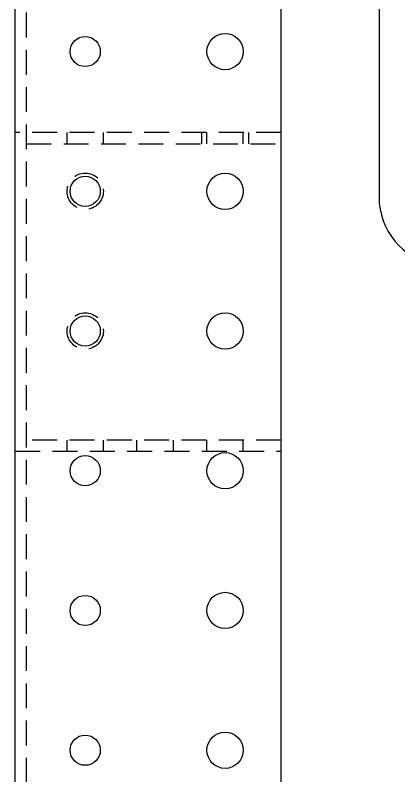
# Model space of a CAD drawing. Header units: millimetres. Extents: x -116965 to 323937, y 291661 to 566926.
# Drawn here: x -23870.7 to -23821.8, y 302851.7 to 302948.9 of the extents above; entities that cross this region are included whole.
import ezdxf

# ---------------------------------------------------------------- set-up
doc = ezdxf.new("R2010")
doc.units = ezdxf.units.MM
doc.linetypes.add('HIDDEN2', pattern=[4.7625, 3.175, -1.5875])
doc.layers.add('ALPHA', color=255, linetype='Continuous')
doc.layers.add('Pointille_Court', color=40, linetype='HIDDEN2', lineweight=25)

msp = doc.modelspace()

# ---------------------------------------------------------------- linework, layer by layer
at = {"layer": 'ALPHA'}
for p, q in [((-23870.739208, 302774.568384), (-23870.739208, 303595.996955)), ((-23836.810636, 302774.568384), (-23836.810636, 303595.996955)), ((-23824.310634, 303045.282665), (-23824.310632, 302925.639808))]:
    msp.add_line(p, q, dxfattribs=at)
for centre, radius in [((-23861.810636, 302944.211241), 1.928571), ((-23843.953493, 302944.211241), 2.321429), ((-23861.810636, 302926.354098), 1.928571), ((-23843.953493, 302926.354098), 2.321429), ((-23843.953493, 302908.496955), 2.321429), ((-23861.810636, 302908.496955), 1.928571), ((-23861.810636, 302890.639813), 1.928571), ((-23843.953493, 302890.639813), 2.321429), ((-23843.953493, 302872.78267), 2.321429), ((-23861.810636, 302872.78267), 1.928571), ((-23861.810636, 302854.925527), 1.928571), ((-23843.953493, 302854.925527), 2.321429)]:
    msp.add_circle(centre, radius, dxfattribs=at)
msp.add_arc((-23815.382061, 302925.639808), 8.928571, 180.00000085, 258.68351629, dxfattribs=at)
at = {"layer": 'Pointille_Court'}
for p, q in [((-23869.310636, 302774.568384), (-23869.310636, 303595.996955)), ((-23836.810636, 302933.854098), (-23870.739208, 302933.854098)), ((-23864.132065, 302932.425527), (-23864.132065, 302933.854098)), ((-23859.489208, 302932.425527), (-23859.489208, 302933.854098)), ((-23846.953493, 302933.854098), (-23846.953493, 302932.425527)), ((-23846.274922, 302932.425527), (-23846.274922, 302933.854098)), ((-23841.632065, 302932.425527), (-23841.632065, 302933.854098)), ((-23840.953493, 302933.854098), (-23840.953493, 302932.425527)), ((-23869.310636, 302932.425527), (-23836.810636, 302932.425527)), ((-23836.810636, 302894.568384), (-23869.310636, 302894.568384)), ((-23864.132065, 302893.139813), (-23864.132065, 302894.568384)), ((-23859.489208, 302893.139813), (-23859.489208, 302894.568384)), ((-23855.203493, 302893.139813), (-23855.203493, 302894.568384)), ((-23850.560636, 302893.139813), (-23850.560636, 302894.568384)), ((-23846.274922, 302893.139813), (-23846.274922, 302894.568384)), ((-23841.632065, 302893.139813), (-23841.632065, 302894.568384)), ((-23870.739208, 302893.139813), (-23836.810636, 302893.139813))]:
    msp.add_line(p, q, dxfattribs=at)
for centre in [(-23861.810636, 302926.354098), (-23861.810636, 302908.496955)]:
    msp.add_circle(centre, 2.321429, dxfattribs=at)

doc.saveas('drawing.dxf')
